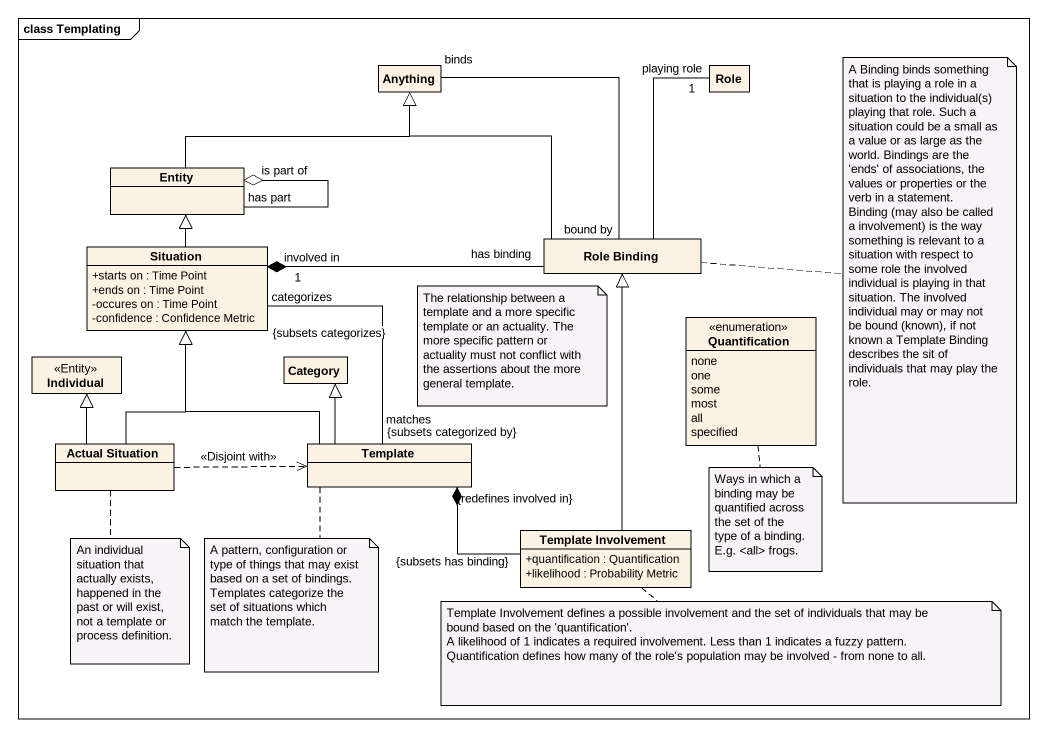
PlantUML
@startuml
mainframe class Templating
hide circle
hide empty members
skinparam classAttributeIconSize 0
class Anything
class Role
class "Entity" as Entity_
class Situation {
  +starts on : Time Point
  +ends on : Time Point
  -occures on : Time Point
  -confidence : Confidence Metric
}
class "Role Binding" as Role_Binding
class Individual <<Entity>>
class Category
enum Quantification {
  none
  one
  some
  most
  all
  specified
}
class "Actual Situation" as Actual_Situation
class Template
class "Template Involvement" as Template_Involvement {
  +quantification : Quantification
  +likelihood : Probability Metric
}
Entity_ -right-|> Anything
Entity_ "is part of" o-- "has part" Entity_
Situation -up-|> Entity_
Role_Binding -up-|> Anything
Role_Binding "bound by" -up- "binds" Anything
Role_Binding -up- "playing role\n1" Role
Role_Binding "has binding" -left-* "involved in\n1" Situation
Actual_Situation -up-|> Situation
Actual_Situation -up-|> Individual
Actual_Situation .right.> Template : <<Disjoint with>>
Template "matches\n{subsets categorized by}" -up- "categorizes\n{subsets categorizes}" Situation
Template -up-|> Situation
Template -up-|> Category
Template "{redefines involved in}" *-right- "{subsets has binding}" Template_Involvement
Template_Involvement -up-|> Role_Binding
note right of Role_Binding
  A Binding binds something that is playing a role in a situation to the individual(s) playing that role. Such a situation could be a small as a value or as large as the world. Bindings are the 'ends' of associations, the values or properties or the verb in a statement.
  Binding (may also be called a involvement) is the way something is relevant to a situation with respect to some role the involved individual is playing in that situation. The involved individual may or may not be bound (known), if not known a Template Binding describes the sit of individuals that may play the role.
end note
note as N2
  The relationship between a template and a more specific template or an actuality. The more specific pattern or actuality must not conflict with the assertions about the more general template.
end note
note bottom of Quantification : Ways in which a binding may be quantified across the set of the type of a binding. E.g. <all> frogs.
note bottom of Actual_Situation : An individual situation that actually exists, happened in the past or will exist, not a template or process definition.
note bottom of Template : A pattern, configuration or type of things that may exist based on a set of bindings. Templates categorize the set of situations which match the template.
note bottom of Template_Involvement
  Template Involvement defines a possible involvement and the set of individuals that may be bound based on the 'quantification'.
  A likelihood of 1 indicates a required involvement. Less than 1 indicates a fuzzy pattern.
  Quantification defines how many of the role's population may be involved - from none to all.
end note
@enduml
